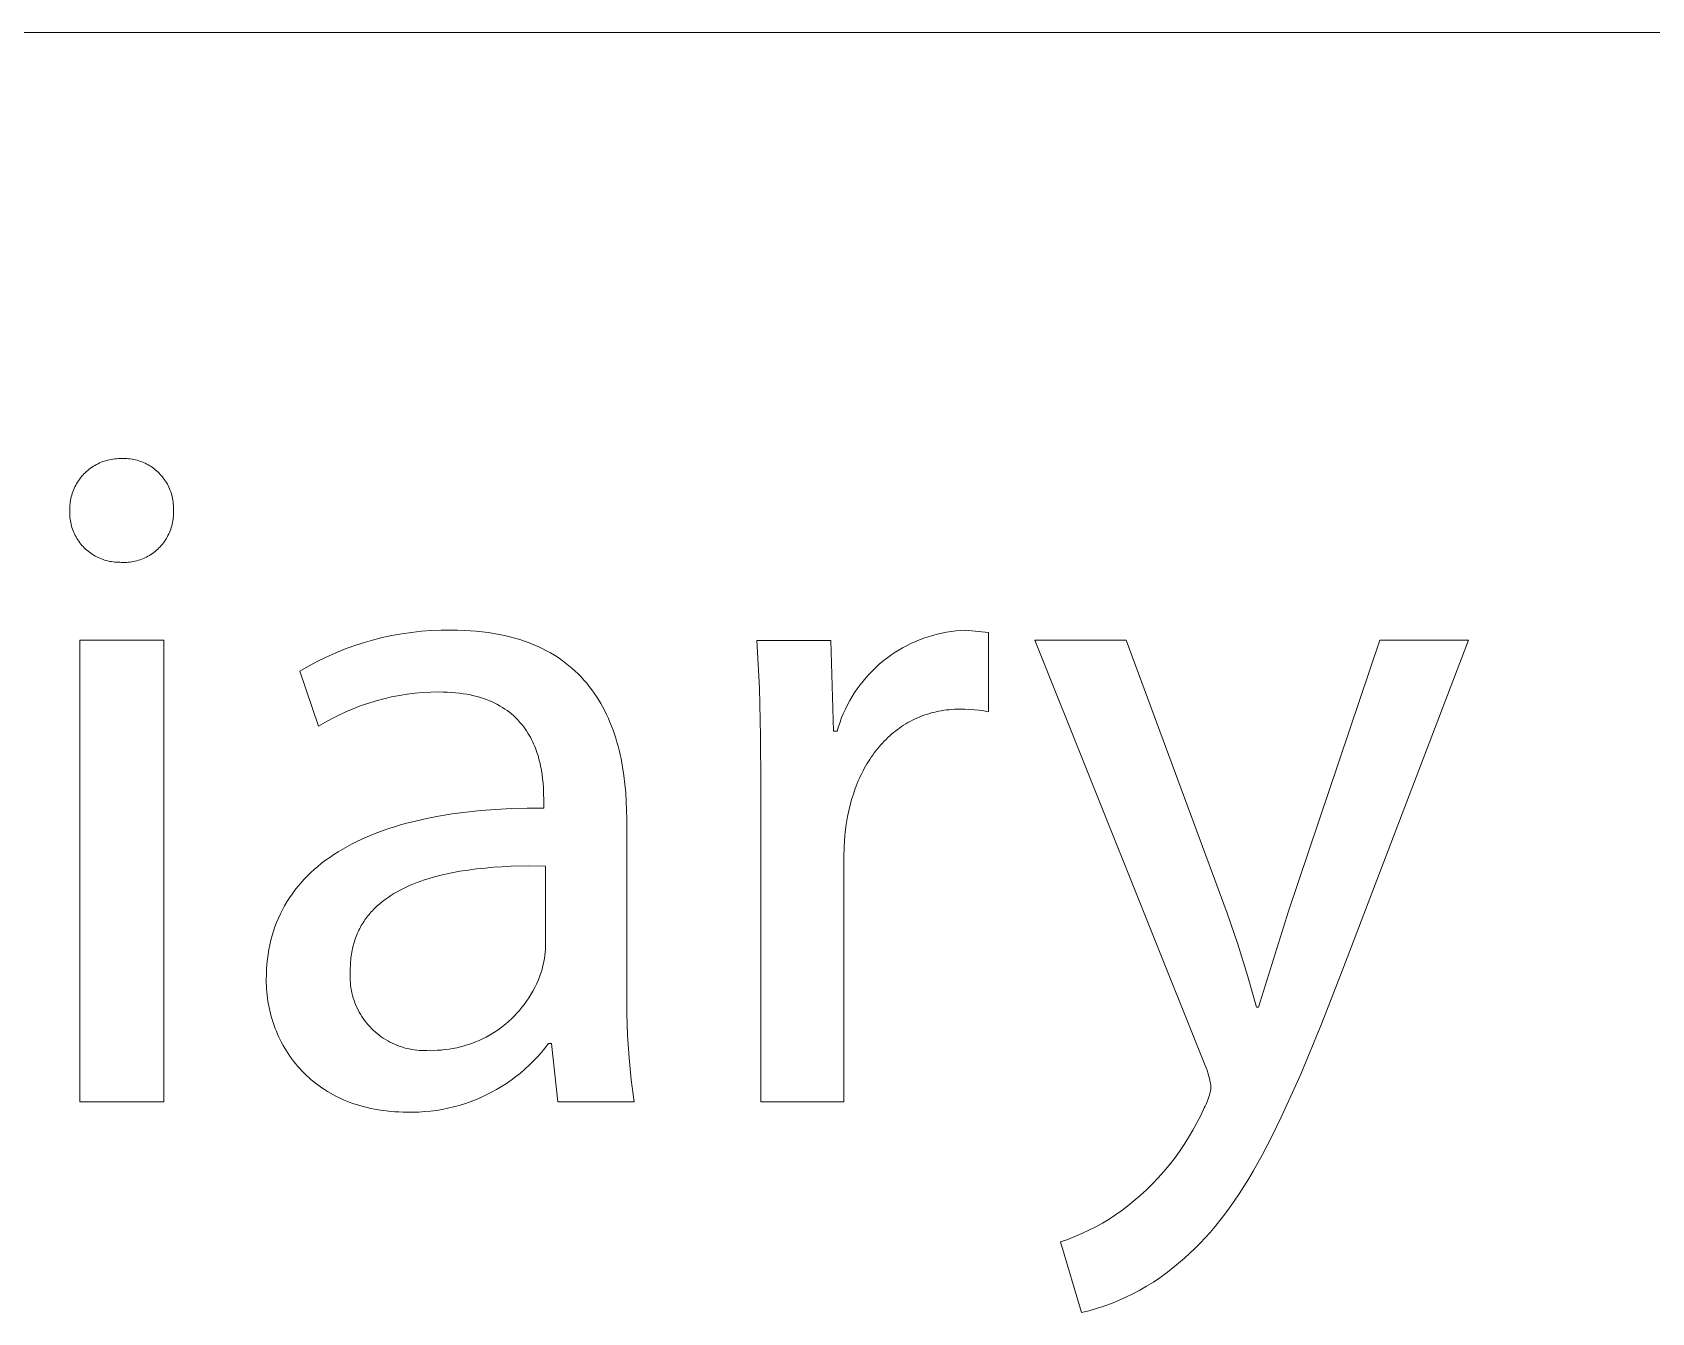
# Model space of a CAD drawing. Header units: millimetres. Extents: x -1421 to 3505, y -683 to 2759.
# Drawn here: x 3205.2 to 3289, y -198.3 to -132.1 of the extents above; entities that cross this region are included whole.
import ezdxf

# ---------------------------------------------------------------- set-up
doc = ezdxf.new("R2010")
doc.units = ezdxf.units.MM
doc.header["$MEASUREMENT"] = 0
doc.layers.add('Domyślny', color=7, linetype='Continuous', true_color=0x000000)

msp = doc.modelspace()

# ---------------------------------------------------------------- linework, layer by layer
at = {"layer": 'Domyślny', "color": 18, "lineweight": 15, "true_color": 0x000000}
for p, q in [((3500.454, -132.119), (1643.61, -132.119)), ((3207.78, -155.027), (3207.841, -154.961)), ((3207.841, -154.961), (3207.906, -154.897)), ((3207.906, -154.897), (3207.972, -154.835)), ((3207.972, -154.835), (3208.04, -154.775)), ((3208.04, -154.775), (3208.111, -154.718)), ((3208.111, -154.718), (3208.183, -154.663)), ((3208.183, -154.663), (3208.257, -154.611)), ((3208.257, -154.611), (3208.333, -154.562)), ((3208.333, -154.562), (3208.411, -154.515)), ((3208.411, -154.515), (3208.49, -154.471)), ((3208.49, -154.471), (3208.571, -154.43)), ((3208.571, -154.43), (3208.653, -154.391)), ((3208.653, -154.391), (3208.736, -154.356)), ((3208.736, -154.356), (3208.821, -154.323)), ((3208.821, -154.323), (3208.907, -154.293)), ((3208.907, -154.293), (3208.993, -154.267)), ((3208.993, -154.267), (3209.081, -154.243)), ((3209.081, -154.243), (3209.169, -154.222)), ((3209.169, -154.222), (3209.258, -154.205)), ((3209.258, -154.205), (3209.347, -154.19)), ((3209.347, -154.19), (3209.437, -154.179)), ((3209.437, -154.179), (3209.528, -154.17)), ((3209.528, -154.17), (3209.618, -154.165)), ((3209.618, -154.165), (3209.709, -154.163)), ((3209.709, -154.163), (3209.8, -154.165)), ((3209.8, -154.165), (3209.888, -154.162)), ((3209.888, -154.162), (3209.977, -154.163)), ((3209.977, -154.163), (3210.066, -154.166)), ((3210.066, -154.166), (3210.155, -154.173)), ((3210.155, -154.173), (3210.243, -154.183)), ((3210.243, -154.183), (3210.331, -154.196)), ((3210.331, -154.196), (3210.419, -154.212)), ((3210.419, -154.212), (3210.506, -154.231)), ((3210.506, -154.231), (3210.592, -154.253)), ((3210.592, -154.253), (3210.677, -154.278)), ((3210.677, -154.278), (3210.762, -154.306)), ((3210.762, -154.306), (3210.845, -154.337)), ((3210.845, -154.337), (3210.928, -154.371)), ((3210.928, -154.371), (3211.009, -154.407)), ((3211.009, -154.407), (3211.089, -154.447)), ((3211.089, -154.447), (3211.167, -154.489)), ((3211.167, -154.489), (3211.244, -154.533)), ((3211.244, -154.533), (3211.319, -154.581)), ((3211.319, -154.581), (3211.393, -154.631)), ((3211.393, -154.631), (3211.464, -154.684)), ((3211.464, -154.684), (3211.534, -154.739)), ((3211.534, -154.739), (3211.602, -154.796)), ((3211.602, -154.796), (3211.668, -154.856)), ((3211.668, -154.856), (3211.732, -154.918)), ((3211.732, -154.918), (3211.794, -154.982)), ((3211.794, -154.982), (3211.853, -155.048)), ((3207.268, -155.876), (3207.301, -155.791)), ((3207.301, -155.791), (3207.336, -155.708)), ((3207.336, -155.708), (3207.375, -155.626)), ((3207.375, -155.626), (3207.416, -155.545)), ((3207.416, -155.545), (3207.46, -155.466)), ((3207.46, -155.466), (3207.507, -155.388)), ((3207.507, -155.388), (3207.556, -155.312)), ((3207.556, -155.312), (3207.608, -155.238)), ((3207.608, -155.238), (3207.663, -155.166)), ((3207.663, -155.166), (3207.72, -155.095)), ((3207.72, -155.095), (3207.78, -155.027)), ((3211.853, -155.048), (3211.91, -155.116)), ((3211.91, -155.116), (3211.964, -155.187)), ((3211.964, -155.187), (3212.017, -155.259)), ((3212.017, -155.259), (3212.066, -155.333)), ((3212.066, -155.333), (3212.113, -155.408)), ((3212.113, -155.408), (3212.158, -155.485)), ((3212.158, -155.485), (3212.199, -155.564)), ((3212.199, -155.564), (3212.238, -155.644)), ((3212.238, -155.644), (3212.274, -155.725)), ((3212.274, -155.725), (3212.307, -155.808)), ((3212.307, -155.808), (3212.338, -155.891)), ((3207.108, -156.764), (3207.11, -156.673)), ((3207.11, -156.673), (3207.115, -156.583)), ((3207.115, -156.583), (3207.124, -156.493)), ((3207.124, -156.493), (3207.135, -156.403)), ((3207.135, -156.403), (3207.149, -156.313)), ((3207.149, -156.313), (3207.167, -156.224)), ((3207.167, -156.224), (3207.188, -156.136)), ((3207.188, -156.136), (3207.211, -156.048)), ((3207.211, -156.048), (3207.238, -155.962)), ((3207.238, -155.962), (3207.268, -155.876)), ((3212.338, -155.891), (3212.365, -155.976)), ((3212.365, -155.976), (3212.39, -156.062)), ((3212.39, -156.062), (3212.411, -156.148)), ((3212.411, -156.148), (3212.43, -156.235)), ((3212.43, -156.235), (3212.445, -156.323)), ((3212.445, -156.323), (3212.457, -156.411)), ((3212.457, -156.411), (3212.467, -156.499)), ((3212.467, -156.499), (3212.473, -156.588)), ((3212.473, -156.588), (3212.476, -156.677)), ((3207.107, -156.943), (3207.109, -156.855)), ((3207.108, -157.032), (3207.107, -156.943)), ((3207.109, -156.855), (3207.108, -156.764)), ((3207.112, -157.121), (3207.108, -157.032)), ((3207.119, -157.209), (3207.112, -157.121)), ((3207.129, -157.297), (3207.119, -157.209)), ((3207.142, -157.385), (3207.129, -157.297)), ((3207.158, -157.472), (3207.142, -157.385)), ((3207.177, -157.558), (3207.158, -157.472)), ((3212.426, -157.474), (3212.407, -157.56)), ((3212.442, -157.386), (3212.426, -157.474)), ((3212.455, -157.298), (3212.442, -157.386)), ((3212.465, -157.21), (3212.455, -157.298)), ((3212.471, -157.121), (3212.465, -157.21)), ((3212.475, -157.032), (3212.471, -157.121)), ((3212.476, -156.766), (3212.473, -156.855)), ((3212.473, -156.855), (3212.476, -156.944)), ((3212.476, -156.944), (3212.475, -157.032)), ((3212.476, -156.677), (3212.476, -156.766)), ((3207.199, -157.644), (3207.177, -157.558)), ((3207.224, -157.729), (3207.199, -157.644)), ((3207.252, -157.813), (3207.224, -157.729)), ((3207.283, -157.897), (3207.252, -157.813)), ((3207.317, -157.979), (3207.283, -157.897)), ((3207.353, -158.059), (3207.317, -157.979)), ((3207.393, -158.139), (3207.353, -158.059)), ((3207.435, -158.217), (3207.393, -158.139)), ((3207.479, -158.293), (3207.435, -158.217)), ((3207.526, -158.368), (3207.479, -158.293)), ((3212.106, -158.298), (3212.059, -158.373)), ((3212.151, -158.221), (3212.106, -158.298)), ((3212.192, -158.143), (3212.151, -158.221)), ((3212.232, -158.063), (3212.192, -158.143)), ((3212.268, -157.982), (3212.232, -158.063)), ((3212.302, -157.9), (3212.268, -157.982)), ((3212.332, -157.816), (3212.302, -157.9)), ((3212.36, -157.732), (3212.332, -157.816)), ((3212.385, -157.647), (3212.36, -157.732)), ((3212.407, -157.56), (3212.385, -157.647)), ((3207.576, -158.442), (3207.526, -158.368)), ((3207.629, -158.513), (3207.576, -158.442)), ((3207.683, -158.583), (3207.629, -158.513)), ((3207.741, -158.651), (3207.683, -158.583)), ((3207.8, -158.716), (3207.741, -158.651)), ((3207.862, -158.78), (3207.8, -158.716)), ((3207.926, -158.842), (3207.862, -158.78)), ((3207.992, -158.901), (3207.926, -158.842)), ((3208.059, -158.958), (3207.992, -158.901)), ((3208.129, -159.012), (3208.059, -158.958)), ((3208.201, -159.064), (3208.129, -159.012)), ((3208.275, -159.114), (3208.201, -159.064)), ((3208.35, -159.161), (3208.275, -159.114)), ((3208.426, -159.205), (3208.35, -159.161)), ((3211.234, -159.169), (3211.157, -159.213)), ((3211.309, -159.122), (3211.234, -159.169)), ((3211.383, -159.072), (3211.309, -159.122)), ((3211.455, -159.02), (3211.383, -159.072)), ((3211.525, -158.965), (3211.455, -159.02)), ((3211.593, -158.908), (3211.525, -158.965)), ((3211.659, -158.848), (3211.593, -158.908)), ((3211.723, -158.787), (3211.659, -158.848)), ((3211.785, -158.723), (3211.723, -158.787)), ((3211.844, -158.657), (3211.785, -158.723)), ((3211.901, -158.589), (3211.844, -158.657)), ((3211.956, -158.519), (3211.901, -158.589)), ((3212.009, -158.447), (3211.956, -158.519)), ((3212.059, -158.373), (3212.009, -158.447)), ((3208.505, -159.247), (3208.426, -159.205)), ((3208.584, -159.286), (3208.505, -159.247)), ((3208.665, -159.322), (3208.584, -159.286)), ((3208.747, -159.356), (3208.665, -159.322)), ((3208.831, -159.386), (3208.747, -159.356)), ((3208.915, -159.414), (3208.831, -159.386)), ((3209, -159.439), (3208.915, -159.414)), ((3209.086, -159.46), (3209, -159.439)), ((3209.172, -159.479), (3209.086, -159.46)), ((3209.26, -159.495), (3209.172, -159.479)), ((3209.347, -159.508), (3209.26, -159.495)), ((3209.435, -159.518), (3209.347, -159.508)), ((3209.524, -159.524), (3209.435, -159.518)), ((3209.612, -159.528), (3209.524, -159.524)), ((3209.701, -159.528), (3209.612, -159.528)), ((3209.79, -159.534), (3209.701, -159.528)), ((3209.879, -159.537), (3209.79, -159.534)), ((3209.968, -159.536), (3209.879, -159.537)), ((3210.056, -159.533), (3209.968, -159.536)), ((3210.145, -159.526), (3210.056, -159.533)), ((3210.233, -159.516), (3210.145, -159.526)), ((3210.321, -159.504), (3210.233, -159.516)), ((3210.409, -159.488), (3210.321, -159.504)), ((3210.496, -159.469), (3210.409, -159.488)), ((3210.582, -159.447), (3210.496, -159.469)), ((3210.667, -159.423), (3210.582, -159.447)), ((3210.752, -159.395), (3210.667, -159.423)), ((3210.835, -159.364), (3210.752, -159.395)), ((3210.917, -159.331), (3210.835, -159.364)), ((3210.999, -159.294), (3210.917, -159.331)), ((3211.078, -159.255), (3210.999, -159.294)), ((3211.157, -159.213), (3211.078, -159.255)), ((3223.278, -163.423), (3223.78, -163.315)), ((3223.78, -163.315), (3224.285, -163.224)), ((3224.285, -163.224), (3224.793, -163.151)), ((3224.793, -163.151), (3225.303, -163.096)), ((3225.303, -163.096), (3225.815, -163.059)), ((3225.815, -163.059), (3226.327, -163.039)), ((3226.327, -163.039), (3226.841, -163.037)), ((3226.841, -163.037), (3227.179, -163.041)), ((3227.179, -163.041), (3227.509, -163.051)), ((3227.509, -163.051), (3227.831, -163.069)), ((3227.831, -163.069), (3228.145, -163.094)), ((3228.145, -163.094), (3228.452, -163.126)), ((3228.452, -163.126), (3228.751, -163.164)), ((3228.751, -163.164), (3229.043, -163.209)), ((3229.043, -163.209), (3229.327, -163.26)), ((3229.327, -163.26), (3229.603, -163.317)), ((3229.603, -163.317), (3229.873, -163.381)), ((3251.527, -163.377), (3251.76, -163.306)), ((3251.76, -163.306), (3251.996, -163.244)), ((3251.996, -163.244), (3252.233, -163.189)), ((3252.233, -163.189), (3252.473, -163.143)), ((3252.473, -163.143), (3252.713, -163.105)), ((3252.713, -163.105), (3252.955, -163.075)), ((3252.955, -163.075), (3253.198, -163.054)), ((3253.198, -163.054), (3253.441, -163.04)), ((3253.441, -163.04), (3254.655, -163.155)), ((3254.655, -163.155), (3254.655, -167.256)), ((3207.634, -163.563), (3211.981, -163.563)), ((3207.634, -187.43), (3207.634, -163.563)), ((3211.981, -163.563), (3211.981, -187.43)), ((3220.843, -164.22), (3221.318, -164.027)), ((3221.318, -164.027), (3221.8, -163.85)), ((3221.8, -163.85), (3222.288, -163.691)), ((3222.288, -163.691), (3222.781, -163.548)), ((3222.781, -163.548), (3223.278, -163.423)), ((3229.873, -163.381), (3230.135, -163.451)), ((3230.135, -163.451), (3230.39, -163.527)), ((3230.39, -163.527), (3230.638, -163.609)), ((3230.638, -163.609), (3230.878, -163.697)), ((3230.878, -163.697), (3231.113, -163.79)), ((3231.113, -163.79), (3231.34, -163.888)), ((3231.34, -163.888), (3231.56, -163.992)), ((3231.56, -163.992), (3231.774, -164.102)), ((3231.774, -164.102), (3231.982, -164.216)), ((3242.79, -166.046), (3242.664, -163.565)), ((3242.664, -163.565), (3246.486, -163.565)), ((3246.486, -163.565), (3246.618, -168.256)), ((3249.774, -164.215), (3249.979, -164.084)), ((3249.979, -164.084), (3250.19, -163.961)), ((3250.19, -163.961), (3250.404, -163.845)), ((3250.404, -163.845), (3250.622, -163.736)), ((3250.622, -163.736), (3250.843, -163.635)), ((3250.843, -163.635), (3251.068, -163.541)), ((3251.068, -163.541), (3251.296, -163.455)), ((3251.296, -163.455), (3251.527, -163.377)), ((3265.863, -185.56), (3257.038, -163.563)), ((3257.038, -163.563), (3261.762, -163.563)), ((3261.762, -163.563), (3266.995, -177.67)), ((3270.161, -177.572), (3274.901, -163.563)), ((3279.478, -163.563), (3272.982, -180.573)), ((3274.901, -163.563), (3279.478, -163.563)), ((3219.016, -165.153), (3219.46, -164.896)), ((3219.46, -164.896), (3219.913, -164.655)), ((3219.913, -164.655), (3220.374, -164.429)), ((3220.374, -164.429), (3220.843, -164.22)), ((3231.982, -164.216), (3232.183, -164.336)), ((3232.183, -164.336), (3232.377, -164.46)), ((3232.377, -164.46), (3232.565, -164.59)), ((3232.565, -164.59), (3232.748, -164.724)), ((3232.748, -164.724), (3232.923, -164.862)), ((3232.923, -164.862), (3233.093, -165.005)), ((3233.093, -165.005), (3233.257, -165.152)), ((3248.642, -165.137), (3248.817, -164.967)), ((3248.817, -164.967), (3248.998, -164.804)), ((3248.998, -164.804), (3249.184, -164.647)), ((3249.184, -164.647), (3249.376, -164.496)), ((3249.376, -164.496), (3249.572, -164.352)), ((3249.572, -164.352), (3249.774, -164.215)), ((3219.984, -168.007), (3219.016, -165.153)), ((3233.257, -165.152), (3233.416, -165.304)), ((3233.416, -165.304), (3233.568, -165.46)), ((3233.568, -165.46), (3233.715, -165.619)), ((3233.715, -165.619), (3233.856, -165.783)), ((3233.856, -165.783), (3233.991, -165.95)), ((3247.858, -166.068), (3248.002, -165.871)), ((3248.002, -165.871), (3248.153, -165.679)), ((3248.153, -165.679), (3248.31, -165.493)), ((3248.31, -165.493), (3248.473, -165.312)), ((3248.473, -165.312), (3248.642, -165.137)), ((3222.969, -166.688), (3222.577, -166.807)), ((3223.364, -166.583), (3222.969, -166.688)), ((3223.763, -166.491), (3223.364, -166.583)), ((3224.165, -166.413), (3223.763, -166.491)), ((3224.569, -166.35), (3224.165, -166.413)), ((3224.975, -166.3), (3224.569, -166.35)), ((3225.383, -166.264), (3224.975, -166.3)), ((3225.792, -166.243), (3225.383, -166.264)), ((3226.201, -166.236), (3225.792, -166.243)), ((3226.427, -166.238), (3226.201, -166.236)), ((3226.646, -166.246), (3226.427, -166.238)), ((3226.86, -166.258), (3226.646, -166.246)), ((3227.067, -166.276), (3226.86, -166.258)), ((3227.269, -166.298), (3227.067, -166.276)), ((3227.464, -166.325), (3227.269, -166.298)), ((3227.654, -166.356), (3227.464, -166.325)), ((3227.838, -166.392), (3227.654, -166.356)), ((3228.016, -166.431), (3227.838, -166.392)), ((3228.188, -166.476), (3228.016, -166.431)), ((3228.355, -166.524), (3228.188, -166.476)), ((3228.517, -166.575), (3228.355, -166.524)), ((3228.673, -166.631), (3228.517, -166.575)), ((3228.824, -166.691), (3228.673, -166.631)), ((3228.97, -166.754), (3228.824, -166.691)), ((3233.991, -165.95), (3234.121, -166.121)), ((3234.121, -166.121), (3234.246, -166.295)), ((3234.246, -166.295), (3234.366, -166.473)), ((3234.366, -166.473), (3234.48, -166.654)), ((3234.48, -166.654), (3234.589, -166.838)), ((3242.856, -168.528), (3242.79, -166.046)), ((3247.352, -166.899), (3247.468, -166.685)), ((3247.468, -166.685), (3247.591, -166.475)), ((3247.591, -166.475), (3247.721, -166.269)), ((3247.721, -166.269), (3247.858, -166.068)), ((3221.059, -167.416), (3220.694, -167.6)), ((3221.431, -167.244), (3221.059, -167.416)), ((3221.808, -167.085), (3221.431, -167.244)), ((3222.19, -166.939), (3221.808, -167.085)), ((3222.577, -166.807), (3222.19, -166.939)), ((3229.111, -166.82), (3228.97, -166.754)), ((3229.247, -166.89), (3229.111, -166.82)), ((3229.378, -166.962), (3229.247, -166.89)), ((3229.505, -167.038), (3229.378, -166.962)), ((3229.626, -167.117), (3229.505, -167.038)), ((3229.743, -167.199), (3229.626, -167.117)), ((3229.855, -167.284), (3229.743, -167.199)), ((3229.963, -167.371), (3229.855, -167.284)), ((3230.067, -167.46), (3229.963, -167.371)), ((3230.166, -167.552), (3230.067, -167.46)), ((3230.261, -167.647), (3230.166, -167.552)), ((3234.589, -166.838), (3234.694, -167.025)), ((3234.694, -167.025), (3234.793, -167.215)), ((3234.793, -167.215), (3234.887, -167.408)), ((3234.887, -167.408), (3234.977, -167.604)), ((3246.963, -167.792), (3247.048, -167.564)), ((3247.048, -167.564), (3247.142, -167.339)), ((3247.142, -167.339), (3247.243, -167.117)), ((3247.243, -167.117), (3247.352, -166.899)), ((3251.06, -167.537), (3250.941, -167.588)), ((3251.181, -167.488), (3251.06, -167.537)), ((3251.304, -167.442), (3251.181, -167.488)), ((3251.428, -167.399), (3251.304, -167.442)), ((3251.554, -167.359), (3251.428, -167.399)), ((3251.682, -167.323), (3251.554, -167.359)), ((3251.811, -167.289), (3251.682, -167.323)), ((3251.941, -167.258), (3251.811, -167.289)), ((3252.073, -167.23), (3251.941, -167.258)), ((3252.206, -167.206), (3252.073, -167.23)), ((3252.341, -167.184), (3252.206, -167.206)), ((3252.477, -167.166), (3252.341, -167.184)), ((3252.614, -167.151), (3252.477, -167.166)), ((3252.753, -167.14), (3252.614, -167.151)), ((3252.894, -167.131), (3252.753, -167.14)), ((3253.036, -167.126), (3252.894, -167.131)), ((3253.179, -167.125), (3253.036, -167.126)), ((3253.426, -167.127), (3253.179, -167.125)), ((3253.673, -167.137), (3253.426, -167.127)), ((3253.92, -167.155), (3253.673, -167.137)), ((3254.166, -167.181), (3253.92, -167.155)), ((3254.411, -167.215), (3254.166, -167.181)), ((3254.655, -167.256), (3254.411, -167.215)), ((3220.336, -167.798), (3219.984, -168.007)), ((3220.694, -167.6), (3220.336, -167.798)), ((3230.352, -167.743), (3230.261, -167.647)), ((3230.439, -167.841), (3230.352, -167.743)), ((3230.522, -167.942), (3230.439, -167.841)), ((3230.601, -168.044), (3230.522, -167.942)), ((3230.677, -168.148), (3230.601, -168.044)), ((3230.749, -168.253), (3230.677, -168.148)), ((3230.817, -168.36), (3230.749, -168.253)), ((3230.881, -168.468), (3230.817, -168.36)), ((3234.977, -167.604), (3235.062, -167.802)), ((3235.062, -167.802), (3235.143, -168.003)), ((3235.143, -168.003), (3235.219, -168.206)), ((3235.219, -168.206), (3235.29, -168.411)), ((3246.618, -168.256), (3246.814, -168.256)), ((3246.814, -168.256), (3246.885, -168.023)), ((3246.885, -168.023), (3246.963, -167.792)), ((3249.732, -168.337), (3249.633, -168.421)), ((3249.834, -168.256), (3249.732, -168.337)), ((3249.937, -168.177), (3249.834, -168.256)), ((3250.042, -168.101), (3249.937, -168.177)), ((3250.148, -168.028), (3250.042, -168.101)), ((3250.257, -167.957), (3250.148, -168.028)), ((3250.366, -167.888), (3250.257, -167.957)), ((3250.478, -167.823), (3250.366, -167.888)), ((3250.591, -167.76), (3250.478, -167.823)), ((3250.706, -167.7), (3250.591, -167.76)), ((3250.822, -167.643), (3250.706, -167.7)), ((3250.941, -167.588), (3250.822, -167.643)), ((3230.943, -168.577), (3230.881, -168.468)), ((3231.001, -168.688), (3230.943, -168.577)), ((3231.055, -168.799), (3231.001, -168.688)), ((3231.107, -168.911), (3231.055, -168.799)), ((3231.156, -169.024), (3231.107, -168.911)), ((3231.201, -169.138), (3231.156, -169.024)), ((3231.244, -169.252), (3231.201, -169.138)), ((3235.29, -168.411), (3235.358, -168.618)), ((3235.358, -168.618), (3235.421, -168.827)), ((3235.421, -168.827), (3235.48, -169.038)), ((3235.48, -169.038), (3235.534, -169.251)), ((3242.861, -171.012), (3242.856, -168.528)), ((3248.9, -169.177), (3248.817, -169.282)), ((3248.985, -169.075), (3248.9, -169.177)), ((3249.072, -168.974), (3248.985, -169.075)), ((3249.161, -168.876), (3249.072, -168.974)), ((3249.252, -168.78), (3249.161, -168.876)), ((3249.345, -168.687), (3249.252, -168.78)), ((3249.439, -168.596), (3249.345, -168.687)), ((3249.535, -168.507), (3249.439, -168.596)), ((3249.633, -168.421), (3249.535, -168.507)), ((3231.284, -169.367), (3231.244, -169.252)), ((3231.321, -169.481), (3231.284, -169.367)), ((3231.355, -169.596), (3231.321, -169.481)), ((3231.387, -169.711), (3231.355, -169.596)), ((3231.417, -169.826), (3231.387, -169.711)), ((3231.444, -169.941), (3231.417, -169.826)), ((3231.469, -170.055), (3231.444, -169.941)), ((3231.513, -170.283), (3231.469, -170.055)), ((3235.534, -169.251), (3235.585, -169.466)), ((3235.585, -169.466), (3235.632, -169.681)), ((3235.632, -169.681), (3235.675, -169.899)), ((3235.675, -169.899), (3235.715, -170.117)), ((3248.288, -170.076), (3248.22, -170.197)), ((3248.357, -169.956), (3248.288, -170.076)), ((3248.429, -169.839), (3248.357, -169.956)), ((3248.503, -169.723), (3248.429, -169.839)), ((3248.578, -169.61), (3248.503, -169.723)), ((3248.656, -169.499), (3248.578, -169.61)), ((3248.736, -169.389), (3248.656, -169.499)), ((3248.817, -169.282), (3248.736, -169.389)), ((3231.548, -170.507), (3231.513, -170.283)), ((3231.576, -170.728), (3231.548, -170.507)), ((3231.597, -170.945), (3231.576, -170.728)), ((3235.715, -170.117), (3235.783, -170.558)), ((3235.783, -170.558), (3235.837, -171.002)), ((3247.911, -170.833), (3247.856, -170.966)), ((3247.969, -170.702), (3247.911, -170.833)), ((3248.028, -170.573), (3247.969, -170.702)), ((3248.09, -170.446), (3248.028, -170.573)), ((3248.154, -170.321), (3248.09, -170.446)), ((3248.22, -170.197), (3248.154, -170.321)), ((3231.613, -171.156), (3231.597, -170.945)), ((3231.623, -171.361), (3231.613, -171.156)), ((3231.628, -171.558), (3231.623, -171.361)), ((3231.63, -171.747), (3231.628, -171.558)), ((3231.63, -172.239), (3231.63, -171.747)), ((3235.837, -171.002), (3235.878, -171.449)), ((3235.878, -171.449), (3235.906, -171.898)), ((3242.861, -187.431), (3242.861, -171.012)), ((3247.654, -171.514), (3247.566, -171.798)), ((3247.751, -171.236), (3247.654, -171.514)), ((3247.802, -171.1), (3247.751, -171.236)), ((3247.856, -170.966), (3247.802, -171.1)), ((3226.184, -172.662), (3226.889, -172.546)), ((3226.889, -172.546), (3227.618, -172.449)), ((3227.618, -172.449), (3228.371, -172.37)), ((3228.371, -172.37), (3229.15, -172.309)), ((3229.15, -172.309), (3229.953, -172.267)), ((3229.953, -172.267), (3230.779, -172.244)), ((3230.779, -172.244), (3231.63, -172.239)), ((3235.906, -171.898), (3235.922, -172.347)), ((3235.922, -172.347), (3235.928, -172.797)), ((3247.417, -172.383), (3247.356, -172.685)), ((3247.487, -172.087), (3247.417, -172.383)), ((3247.566, -171.798), (3247.487, -172.087)), ((3223.045, -173.507), (3223.33, -173.403)), ((3223.33, -173.403), (3223.621, -173.303)), ((3223.621, -173.303), (3223.919, -173.207)), ((3223.919, -173.207), (3224.224, -173.116)), ((3224.224, -173.116), (3224.535, -173.029)), ((3224.535, -173.029), (3224.852, -172.947)), ((3224.852, -172.947), (3225.505, -172.795)), ((3225.505, -172.795), (3226.184, -172.662)), ((3235.928, -172.797), (3235.928, -181.72)), ((3247.289, -173.089), (3247.237, -173.495)), ((3247.356, -172.685), (3247.289, -173.089)), ((3221.235, -174.36), (3221.474, -174.225)), ((3221.474, -174.225), (3221.719, -174.094)), ((3221.719, -174.094), (3221.971, -173.968)), ((3221.971, -173.968), (3222.23, -173.847)), ((3222.23, -173.847), (3222.495, -173.729)), ((3222.495, -173.729), (3222.767, -173.616)), ((3222.767, -173.616), (3223.045, -173.507)), ((3247.197, -173.902), (3247.171, -174.31)), ((3247.237, -173.495), (3247.197, -173.902)), ((3219.945, -175.257), (3220.143, -175.097)), ((3220.143, -175.097), (3220.348, -174.941)), ((3220.348, -174.941), (3220.56, -174.789)), ((3220.56, -174.789), (3220.778, -174.642)), ((3220.778, -174.642), (3221.003, -174.498)), ((3221.003, -174.498), (3221.235, -174.36)), ((3247.171, -174.31), (3247.159, -174.719)), ((3247.159, -174.719), (3247.159, -187.431)), ((3219.059, -176.12), (3219.222, -175.939)), ((3219.222, -175.939), (3219.393, -175.762)), ((3219.393, -175.762), (3219.57, -175.59)), ((3219.57, -175.59), (3219.754, -175.421)), ((3219.754, -175.421), (3219.945, -175.257)), ((3225.657, -175.894), (3225.464, -175.955)), ((3225.853, -175.836), (3225.657, -175.894)), ((3226.051, -175.781), (3225.853, -175.836)), ((3226.456, -175.68), (3226.051, -175.781)), ((3226.87, -175.591), (3226.456, -175.68)), ((3227.292, -175.513), (3226.87, -175.591)), ((3227.721, -175.446), (3227.292, -175.513)), ((3228.157, -175.389), (3227.721, -175.446)), ((3228.597, -175.342), (3228.157, -175.389)), ((3229.042, -175.304), (3228.597, -175.342)), ((3229.489, -175.275), (3229.042, -175.304)), ((3229.938, -175.254), (3229.489, -175.275)), ((3230.837, -175.234), (3229.938, -175.254)), ((3231.729, -175.241), (3230.837, -175.234)), ((3231.729, -179.407), (3231.729, -175.241)), ((3218.475, -176.884), (3218.611, -176.687)), ((3218.611, -176.687), (3218.753, -176.494)), ((3218.753, -176.494), (3218.902, -176.305)), ((3218.902, -176.305), (3219.059, -176.12)), ((3223.727, -176.759), (3223.576, -176.86)), ((3223.883, -176.662), (3223.727, -176.759)), ((3224.044, -176.569), (3223.883, -176.662)), ((3224.208, -176.48), (3224.044, -176.569)), ((3224.377, -176.394), (3224.208, -176.48)), ((3224.549, -176.312), (3224.377, -176.394)), ((3224.725, -176.234), (3224.549, -176.312)), ((3224.905, -176.159), (3224.725, -176.234)), ((3225.088, -176.088), (3224.905, -176.159)), ((3225.275, -176.02), (3225.088, -176.088)), ((3225.464, -175.955), (3225.275, -176.02)), ((3218.005, -177.713), (3218.112, -177.5)), ((3218.112, -177.5), (3218.226, -177.291)), ((3218.226, -177.291), (3218.347, -177.085)), ((3218.347, -177.085), (3218.475, -176.884)), ((3222.708, -177.615), (3222.65, -177.681)), ((3222.767, -177.551), (3222.708, -177.615)), ((3222.827, -177.487), (3222.767, -177.551)), ((3222.889, -177.425), (3222.827, -177.487)), ((3222.952, -177.364), (3222.889, -177.425)), ((3223.016, -177.304), (3222.952, -177.364)), ((3223.082, -177.244), (3223.016, -177.304)), ((3223.149, -177.186), (3223.082, -177.244)), ((3223.217, -177.129), (3223.149, -177.186)), ((3223.286, -177.073), (3223.217, -177.129)), ((3223.429, -176.965), (3223.286, -177.073)), ((3223.576, -176.86), (3223.429, -176.965)), ((3268.619, -182.542), (3270.161, -177.572)), ((3217.651, -178.606), (3217.728, -178.377)), ((3217.728, -178.377), (3217.814, -178.152)), ((3217.814, -178.152), (3217.906, -177.931)), ((3217.906, -177.931), (3218.005, -177.713)), ((3222.152, -178.398), (3222.11, -178.476)), ((3222.195, -178.321), (3222.152, -178.398)), ((3222.24, -178.245), (3222.195, -178.321)), ((3222.286, -178.171), (3222.24, -178.245)), ((3222.334, -178.097), (3222.286, -178.171)), ((3222.383, -178.025), (3222.334, -178.097)), ((3222.433, -177.954), (3222.383, -178.025)), ((3222.485, -177.884), (3222.433, -177.954)), ((3222.539, -177.815), (3222.485, -177.884)), ((3222.594, -177.747), (3222.539, -177.815)), ((3222.65, -177.681), (3222.594, -177.747)), ((3266.995, -177.67), (3267.544, -179.281)), ((3217.461, -179.318), (3217.517, -179.077)), ((3217.517, -179.077), (3217.58, -178.84)), ((3217.58, -178.84), (3217.651, -178.606)), ((3221.81, -179.235), (3221.785, -179.325)), ((3221.836, -179.146), (3221.81, -179.235)), ((3221.865, -179.058), (3221.836, -179.146)), ((3221.895, -178.971), (3221.865, -179.058)), ((3221.927, -178.885), (3221.895, -178.971)), ((3221.96, -178.801), (3221.927, -178.885)), ((3221.995, -178.718), (3221.96, -178.801)), ((3222.032, -178.636), (3221.995, -178.718)), ((3222.071, -178.556), (3222.032, -178.636)), ((3222.11, -178.476), (3222.071, -178.556)), ((3267.544, -179.281), (3268.053, -180.905)), ((3217.311, -180.32), (3217.338, -180.064)), ((3217.338, -180.064), (3217.371, -179.811)), ((3217.371, -179.811), (3217.413, -179.563)), ((3217.413, -179.563), (3217.461, -179.318)), ((3221.649, -180.096), (3221.64, -180.198)), ((3221.659, -179.995), (3221.649, -180.096)), ((3221.672, -179.895), (3221.659, -179.995)), ((3221.686, -179.797), (3221.672, -179.895)), ((3221.702, -179.7), (3221.686, -179.797)), ((3221.72, -179.604), (3221.702, -179.7)), ((3221.74, -179.51), (3221.72, -179.604)), ((3221.761, -179.417), (3221.74, -179.51)), ((3221.785, -179.325), (3221.761, -179.417)), ((3231.644, -180.182), (3231.671, -180.028)), ((3231.671, -180.028), (3231.693, -179.874)), ((3231.693, -179.874), (3231.71, -179.719)), ((3231.71, -179.719), (3231.722, -179.563)), ((3231.722, -179.563), (3231.729, -179.407)), ((3217.278, -181.113), (3217.281, -180.845)), ((3217.281, -180.845), (3217.293, -180.581)), ((3217.293, -180.581), (3217.311, -180.32)), ((3221.616, -180.753), (3221.612, -180.886)), ((3221.612, -180.886), (3221.612, -181.018)), ((3221.624, -180.621), (3221.616, -180.753)), ((3221.625, -180.513), (3221.624, -180.621)), ((3221.628, -180.407), (3221.625, -180.513)), ((3221.633, -180.302), (3221.628, -180.407)), ((3221.64, -180.198), (3221.633, -180.302)), ((3231.413, -180.975), (3231.483, -180.785)), ((3231.483, -180.785), (3231.53, -180.636)), ((3231.53, -180.636), (3231.573, -180.486)), ((3231.573, -180.486), (3231.611, -180.335)), ((3231.611, -180.335), (3231.644, -180.182)), ((3268.053, -180.905), (3268.52, -182.542)), ((3272.982, -180.573), (3271.856, -183.46)), ((3217.279, -181.274), (3217.278, -181.113)), ((3217.285, -181.436), (3217.279, -181.274)), ((3217.294, -181.597), (3217.285, -181.436)), ((3217.307, -181.758), (3217.294, -181.597)), ((3217.323, -181.918), (3217.307, -181.758)), ((3221.612, -181.018), (3221.617, -181.15)), ((3221.617, -181.15), (3221.627, -181.283)), ((3221.627, -181.283), (3221.641, -181.414)), ((3221.641, -181.414), (3221.659, -181.546)), ((3221.659, -181.546), (3221.682, -181.676)), ((3221.682, -181.676), (3221.71, -181.806)), ((3221.71, -181.806), (3221.742, -181.934)), ((3230.969, -181.883), (3231.07, -181.708)), ((3231.07, -181.708), (3231.165, -181.529)), ((3231.165, -181.529), (3231.254, -181.347)), ((3231.254, -181.347), (3231.337, -181.162)), ((3231.337, -181.162), (3231.413, -180.975)), ((3235.928, -181.72), (3235.928, -182.866)), ((3217.343, -182.078), (3217.323, -181.918)), ((3217.366, -182.238), (3217.343, -182.078)), ((3217.393, -182.397), (3217.366, -182.238)), ((3217.424, -182.555), (3217.393, -182.397)), ((3217.459, -182.712), (3217.424, -182.555)), ((3221.742, -181.934), (3221.779, -182.062)), ((3221.779, -182.062), (3221.82, -182.188)), ((3221.82, -182.188), (3221.865, -182.312)), ((3221.865, -182.312), (3221.914, -182.435)), ((3221.914, -182.435), (3221.968, -182.556)), ((3221.968, -182.556), (3222.026, -182.675)), ((3230.378, -182.703), (3230.507, -182.547)), ((3230.507, -182.547), (3230.631, -182.387)), ((3230.631, -182.387), (3230.75, -182.223)), ((3230.75, -182.223), (3230.862, -182.055)), ((3230.862, -182.055), (3230.969, -181.883)), ((3268.52, -182.542), (3268.619, -182.542)), ((3217.496, -182.869), (3217.459, -182.712)), ((3217.538, -183.025), (3217.496, -182.869)), ((3217.583, -183.18), (3217.538, -183.025)), ((3217.632, -183.333), (3217.583, -183.18)), ((3217.684, -183.486), (3217.632, -183.333)), ((3222.026, -182.675), (3222.088, -182.793)), ((3222.088, -182.793), (3222.154, -182.908)), ((3222.154, -182.908), (3222.223, -183.02)), ((3222.223, -183.02), (3222.297, -183.13)), ((3222.297, -183.13), (3222.375, -183.238)), ((3222.375, -183.238), (3222.456, -183.343)), ((3222.456, -183.343), (3222.54, -183.444)), ((3222.54, -183.444), (3222.629, -183.543)), ((3229.499, -183.537), (3229.657, -183.411)), ((3229.657, -183.411), (3229.81, -183.279)), ((3229.81, -183.279), (3229.96, -183.143)), ((3229.96, -183.143), (3230.104, -183.001)), ((3230.104, -183.001), (3230.244, -182.854)), ((3230.244, -182.854), (3230.378, -182.703)), ((3235.928, -182.866), (3235.968, -184.011)), ((3271.856, -183.46), (3270.801, -186.001)), ((3217.74, -183.637), (3217.684, -183.486)), ((3217.799, -183.788), (3217.74, -183.637)), ((3217.862, -183.936), (3217.799, -183.788)), ((3217.929, -184.084), (3217.862, -183.936)), ((3217.999, -184.23), (3217.929, -184.084)), ((3218.073, -184.374), (3217.999, -184.23)), ((3222.629, -183.543), (3222.72, -183.639)), ((3222.72, -183.639), (3222.815, -183.732)), ((3222.815, -183.732), (3222.913, -183.821)), ((3222.913, -183.821), (3223.014, -183.907)), ((3223.014, -183.907), (3223.117, -183.989)), ((3223.117, -183.989), (3223.224, -184.068)), ((3223.224, -184.068), (3223.333, -184.143)), ((3223.333, -184.143), (3223.445, -184.214)), ((3223.445, -184.214), (3223.559, -184.282)), ((3223.559, -184.282), (3223.676, -184.345)), ((3228.098, -184.34), (3228.284, -184.261)), ((3228.284, -184.261), (3228.468, -184.175)), ((3228.468, -184.175), (3228.648, -184.084)), ((3228.648, -184.084), (3228.826, -183.986)), ((3228.826, -183.986), (3229, -183.883)), ((3229, -183.883), (3229.17, -183.773)), ((3229.17, -183.773), (3229.336, -183.658)), ((3229.336, -183.658), (3229.499, -183.537)), ((3235.968, -184.011), (3236.046, -185.154)), ((3218.15, -184.516), (3218.073, -184.374)), ((3218.231, -184.657), (3218.15, -184.516)), ((3218.316, -184.796), (3218.231, -184.657)), ((3218.404, -184.933), (3218.316, -184.796)), ((3218.495, -185.068), (3218.404, -184.933)), ((3218.59, -185.201), (3218.495, -185.068)), ((3223.676, -184.345), (3223.794, -184.404)), ((3223.794, -184.404), (3223.915, -184.459)), ((3223.915, -184.459), (3224.037, -184.51)), ((3224.037, -184.51), (3224.161, -184.557)), ((3224.161, -184.557), (3224.286, -184.599)), ((3224.286, -184.599), (3224.413, -184.637)), ((3224.413, -184.637), (3224.541, -184.671)), ((3224.541, -184.671), (3224.671, -184.7)), ((3224.671, -184.7), (3224.801, -184.725)), ((3224.801, -184.725), (3224.932, -184.745)), ((3224.932, -184.745), (3225.063, -184.761)), ((3225.063, -184.761), (3225.195, -184.772)), ((3225.195, -184.772), (3225.328, -184.779)), ((3225.328, -184.779), (3225.46, -184.781)), ((3225.46, -184.781), (3225.593, -184.778)), ((3225.593, -184.778), (3225.725, -184.771)), ((3225.725, -184.771), (3225.927, -184.772)), ((3225.927, -184.772), (3226.13, -184.767)), ((3226.13, -184.767), (3226.332, -184.755)), ((3226.332, -184.755), (3226.533, -184.736)), ((3226.533, -184.736), (3226.734, -184.71)), ((3226.734, -184.71), (3226.934, -184.677)), ((3226.934, -184.677), (3227.132, -184.637)), ((3227.132, -184.637), (3227.329, -184.591)), ((3227.329, -184.591), (3227.524, -184.538)), ((3227.524, -184.538), (3227.718, -184.478)), ((3227.718, -184.478), (3227.909, -184.412)), ((3227.909, -184.412), (3228.098, -184.34)), ((3231.298, -185.119), (3231.09, -185.337)), ((3231.499, -184.895), (3231.298, -185.119)), ((3231.691, -184.664), (3231.499, -184.895)), ((3231.876, -184.426), (3231.691, -184.664)), ((3232.04, -184.426), (3231.876, -184.426)), ((3232.368, -187.428), (3232.04, -184.426)), ((3236.046, -185.154), (3236.164, -186.293)), ((3218.689, -185.332), (3218.59, -185.201)), ((3218.791, -185.461), (3218.689, -185.332)), ((3218.897, -185.587), (3218.791, -185.461)), ((3219.006, -185.711), (3218.897, -185.587)), ((3219.119, -185.833), (3219.006, -185.711)), ((3219.235, -185.952), (3219.119, -185.833)), ((3219.355, -186.068), (3219.235, -185.952)), ((3230.424, -185.945), (3230.188, -186.133)), ((3230.653, -185.75), (3230.424, -185.945)), ((3230.875, -185.547), (3230.653, -185.75)), ((3231.09, -185.337), (3230.875, -185.547)), ((3265.913, -185.681), (3265.863, -185.56)), ((3265.958, -185.803), (3265.913, -185.681)), ((3265.999, -185.927), (3265.958, -185.803)), ((3266.036, -186.052), (3265.999, -185.927)), ((3219.478, -186.182), (3219.355, -186.068)), ((3219.605, -186.293), (3219.478, -186.182)), ((3219.736, -186.401), (3219.605, -186.293)), ((3219.87, -186.507), (3219.736, -186.401)), ((3220.007, -186.609), (3219.87, -186.507)), ((3220.148, -186.708), (3220.007, -186.609)), ((3220.293, -186.804), (3220.148, -186.708)), ((3220.441, -186.897), (3220.293, -186.804)), ((3229.187, -186.799), (3228.923, -186.944)), ((3229.446, -186.645), (3229.187, -186.799)), ((3229.699, -186.483), (3229.446, -186.645)), ((3229.947, -186.312), (3229.699, -186.483)), ((3230.188, -186.133), (3229.947, -186.312)), ((3236.164, -186.293), (3236.321, -187.428)), ((3266.069, -186.178), (3266.036, -186.052)), ((3266.098, -186.305), (3266.069, -186.178)), ((3266.122, -186.433), (3266.098, -186.305)), ((3266.143, -186.562), (3266.122, -186.433)), ((3266.126, -186.891), (3266.144, -186.792)), ((3266.158, -186.692), (3266.143, -186.562)), ((3266.144, -186.792), (3266.158, -186.692)), ((3270.801, -186.001), (3270.293, -187.151)), ((3211.981, -187.43), (3207.634, -187.43)), ((3220.592, -186.987), (3220.441, -186.897)), ((3220.747, -187.073), (3220.592, -186.987)), ((3220.906, -187.156), (3220.747, -187.073)), ((3221.068, -187.235), (3220.906, -187.156)), ((3221.233, -187.311), (3221.068, -187.235)), ((3221.402, -187.382), (3221.233, -187.311)), ((3221.574, -187.451), (3221.402, -187.382)), ((3221.75, -187.515), (3221.574, -187.451)), ((3221.93, -187.575), (3221.75, -187.515)), ((3222.113, -187.632), (3221.93, -187.575)), ((3222.299, -187.684), (3222.113, -187.632)), ((3227.252, -187.62), (3226.962, -187.699)), ((3227.54, -187.531), (3227.252, -187.62)), ((3227.824, -187.433), (3227.54, -187.531)), ((3228.105, -187.325), (3227.824, -187.433)), ((3228.382, -187.207), (3228.105, -187.325)), ((3228.655, -187.08), (3228.382, -187.207)), ((3228.923, -186.944), (3228.655, -187.08)), ((3236.321, -187.428), (3232.368, -187.428)), ((3247.159, -187.431), (3242.861, -187.431)), ((3265.814, -187.741), (3265.861, -187.652)), ((3265.861, -187.652), (3265.906, -187.562)), ((3265.906, -187.562), (3265.947, -187.469)), ((3265.947, -187.469), (3265.985, -187.376)), ((3265.985, -187.376), (3266.02, -187.281)), ((3266.02, -187.281), (3266.052, -187.185)), ((3266.052, -187.185), (3266.08, -187.088)), ((3266.08, -187.088), (3266.105, -186.99)), ((3266.105, -186.99), (3266.126, -186.891)), ((3270.293, -187.151), (3269.796, -188.224)), ((3222.489, -187.732), (3222.299, -187.684)), ((3222.682, -187.776), (3222.489, -187.732)), ((3222.879, -187.816), (3222.682, -187.776)), ((3223.079, -187.851), (3222.879, -187.816)), ((3223.283, -187.882), (3223.079, -187.851)), ((3223.49, -187.909), (3223.283, -187.882)), ((3223.7, -187.93), (3223.49, -187.909)), ((3223.914, -187.947), (3223.7, -187.93)), ((3224.132, -187.96), (3223.914, -187.947)), ((3224.353, -187.967), (3224.132, -187.96)), ((3224.577, -187.969), (3224.353, -187.967)), ((3224.878, -187.971), (3224.577, -187.969)), ((3225.179, -187.963), (3224.878, -187.971)), ((3225.479, -187.944), (3225.179, -187.963)), ((3225.779, -187.915), (3225.479, -187.944)), ((3226.077, -187.876), (3225.779, -187.915)), ((3226.374, -187.827), (3226.077, -187.876)), ((3226.669, -187.768), (3226.374, -187.827)), ((3226.962, -187.699), (3226.669, -187.768)), ((3265.434, -188.525), (3265.63, -188.136)), ((3265.63, -188.136), (3265.814, -187.741)), ((3269.796, -188.224), (3269.306, -189.224)), ((3264.77, -189.649), (3265.003, -189.281)), ((3265.003, -189.281), (3265.225, -188.906)), ((3265.225, -188.906), (3265.434, -188.525)), ((3269.306, -189.224), (3268.82, -190.155)), ((3264.268, -190.36), (3264.525, -190.009)), ((3264.525, -190.009), (3264.77, -189.649)), ((3268.82, -190.155), (3268.336, -191.02)), ((3263.721, -191.038), (3264, -190.703)), ((3264, -190.703), (3264.268, -190.36)), ((3268.336, -191.02), (3268.094, -191.428)), ((3262.822, -191.984), (3263.132, -191.678)), ((3263.132, -191.678), (3263.432, -191.363)), ((3263.432, -191.363), (3263.721, -191.038)), ((3267.851, -191.822), (3267.608, -192.201)), ((3268.094, -191.428), (3267.851, -191.822)), ((3261.863, -192.814), (3262.172, -192.564)), ((3262.172, -192.564), (3262.502, -192.279)), ((3262.502, -192.279), (3262.822, -191.984)), ((3267.363, -192.565), (3267.117, -192.916)), ((3267.608, -192.201), (3267.363, -192.565)), ((3260.544, -193.705), (3260.885, -193.5)), ((3260.885, -193.5), (3261.219, -193.283)), ((3261.219, -193.283), (3261.545, -193.054)), ((3261.545, -193.054), (3261.863, -192.814)), ((3266.869, -193.253), (3266.619, -193.577)), ((3267.117, -192.916), (3266.869, -193.253)), ((3259.114, -194.405), (3259.481, -194.249)), ((3259.481, -194.249), (3259.841, -194.08)), ((3259.841, -194.08), (3260.196, -193.899)), ((3260.196, -193.899), (3260.544, -193.705)), ((3266.111, -194.188), (3265.853, -194.475)), ((3266.367, -193.889), (3266.111, -194.188)), ((3266.619, -193.577), (3266.367, -193.889)), ((3258.367, -194.68), (3258.743, -194.549)), ((3259.45, -198.338), (3258.367, -194.68)), ((3258.743, -194.549), (3259.114, -194.405)), ((3265.325, -195.017), (3265.055, -195.272)), ((3265.591, -194.752), (3265.325, -195.017)), ((3265.853, -194.475), (3265.591, -194.752)), ((3264.165, -196.047), (3263.843, -196.296)), ((3264.477, -195.787), (3264.165, -196.047)), ((3264.78, -195.516), (3264.477, -195.787)), ((3265.055, -195.272), (3264.78, -195.516)), ((3263.176, -196.761), (3262.83, -196.975)), ((3263.514, -196.534), (3263.176, -196.761)), ((3263.843, -196.296), (3263.514, -196.534)), ((3261.381, -197.711), (3261.004, -197.863)), ((3261.753, -197.546), (3261.381, -197.711)), ((3262.118, -197.368), (3261.753, -197.546)), ((3262.478, -197.178), (3262.118, -197.368)), ((3262.83, -196.975), (3262.478, -197.178)), ((3259.844, -198.239), (3259.45, -198.338)), ((3260.235, -198.127), (3259.844, -198.239)), ((3260.622, -198.001), (3260.235, -198.127)), ((3261.004, -197.863), (3260.622, -198.001))]:
    msp.add_line(p, q, dxfattribs=at)

doc.saveas('drawing.dxf')
